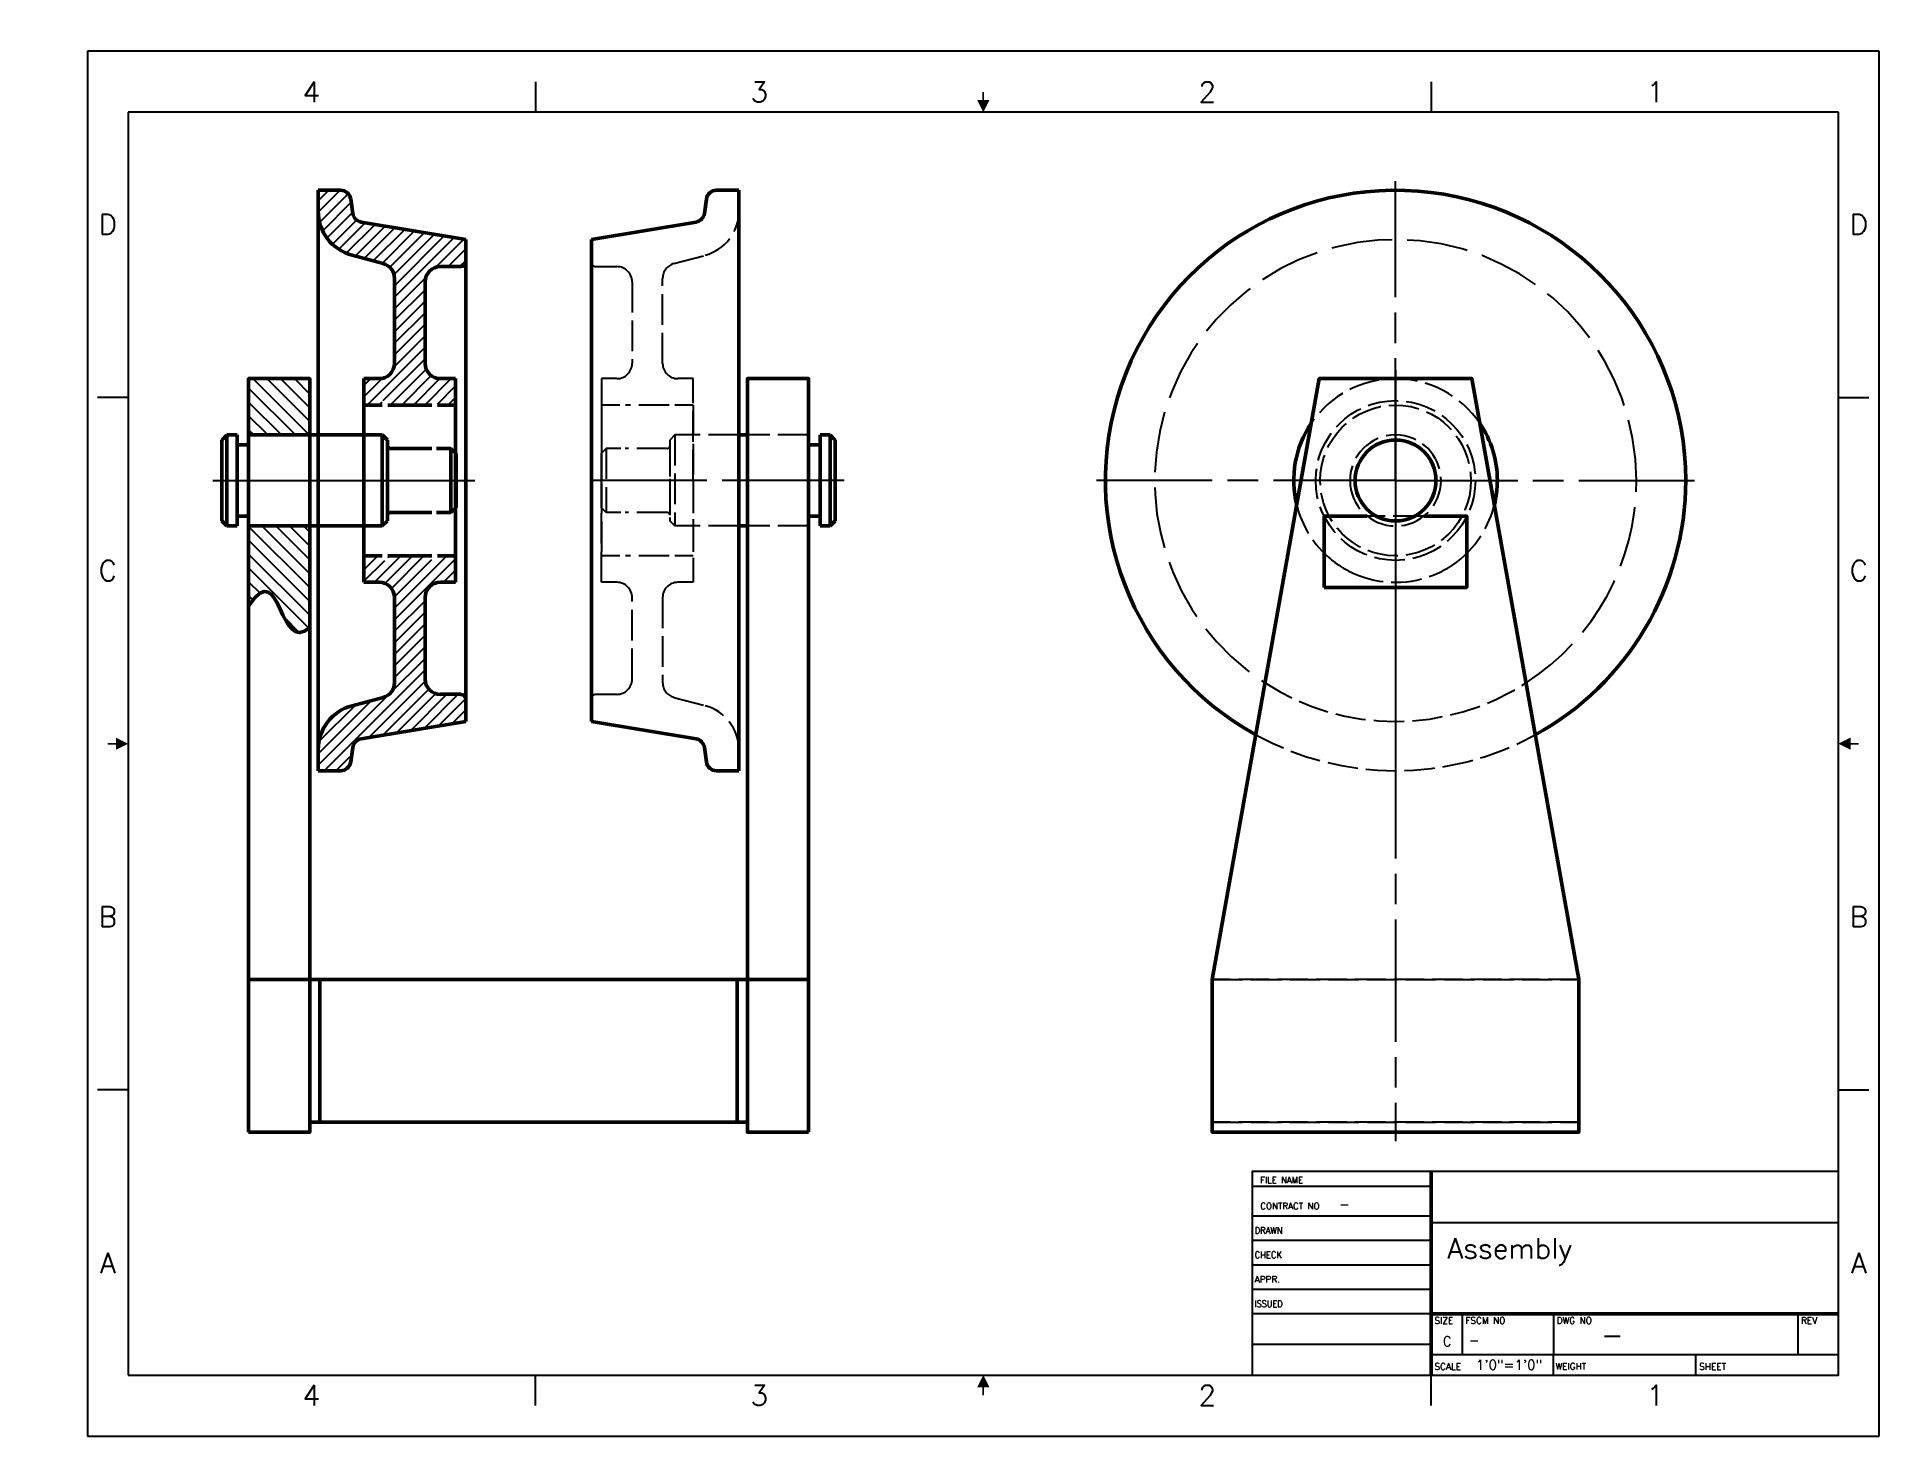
# Paper-space layout 'Layout1' of a CAD drawing. Header units: inches. Extents: x -5.6 to 17.1, y -4.3 to 12.9.
# The model-space entities are those that its viewports show. They can reach past a viewport. Long polylines and large blocks are cut down to what shows.
import ezdxf
from ezdxf.enums import TextEntityAlignment as Align

# ---------------------------------------------------------------- set-up
doc = ezdxf.new("R2010")
doc.units = ezdxf.units.IN
doc.header["$LTSCALE"] = 0.125
doc.header["$MEASUREMENT"] = 0
for name, pattern in [('AM_ISO02W050', [7.5, 6, -1.5]), ('AM_ISO02W050x2', [3.75, 3, -0.75]), ('AM_ISO08W050', [18, 12, -1.5, 3, -1.5])]:
    doc.linetypes.add(name, pattern=pattern)
for name, color, linetype, lineweight in [('AM_0', 7, 'Continuous', 50), ('AM_3', 212, 'AM_ISO02W050', 25), ('AM_5', 92, 'Continuous', 25), ('AM_7', 142, 'AM_ISO08W050', 25), ('AM_8', 12, 'Continuous', 25), ('AM_9', 253, 'Continuous', 0), ('AM_BOR', 7, 'Continuous', 50), ('AM_VIEWS', 1, 'Continuous', 25)]:
    doc.layers.add(name, color=color, linetype=linetype, lineweight=lineweight)
doc.layers.get('AM_VIEWS').off()
doc.styles.add('ACANSTS', font='romans.shx', dxfattribs={"height": 1})
pattern_1 = [(45, (-33.181, 22.33632), (-0.07071068, 0.07071068), [])]
pattern_2 = [(135, (-2.015, 7.875), (-0.0848528, -0.0848528), [])]

# ---------------------------------------------------------------- blocks, each defined once
blk = doc.blocks.new('ANSI_C')
for p, q in [((546.1, 412.75), (12.7, 412.75)), ((12.7, 412.75), (12.7, 19.05)), ((546.1, 19.05), (546.1, 412.75)), ((12.7, 19.05), (546.1, 19.05))]:
    blk.add_line(p, q)
at = {"layer": 'AM_BOR', "color": 12, "lineweight": 25}
for p, q in [((558.8, 431.8), (0, 431.8)), ((0, 431.8), (0, 0)), ((558.8, 0), (558.8, 431.8)), ((139.7, 422.275), (139.7, 412.75)), ((419.1, 422.275), (419.1, 412.75)), ((12.7, 323.85), (3.175, 323.85)), ((546.1, 323.85), (555.625, 323.85)), ((12.7, 107.95), (3.175, 107.95)), ((546.1, 107.95), (555.625, 107.95)), ((139.7, 9.525), (139.7, 19.05)), ((419.1, 9.525), (419.1, 19.05)), ((0, 0), (558.8, 0))]:
    blk.add_line(p, q, dxfattribs=at)
at = {"layer": 'AM_BOR', "color": 140, "lineweight": 35, "const_width": 0.508}
for points in [[(279.4, 419.1), (279.4, 416.56)], [(6.35, 215.9), (8.89, 215.9)], [(552.45, 215.9), (549.91, 215.9)], [(279.4, 12.7), (279.4, 15.24)]]:
    blk.add_lwpolyline(points, dxfattribs=at)
at = {"layer": 'AM_BOR', "color": 140, "lineweight": 35}
for points in [[(281.305, 416.56), (277.495, 416.56), (279.4, 412.75)], [(8.89, 217.805), (8.89, 213.995), (12.7, 215.9)], [(549.91, 213.995), (549.91, 217.805), (546.1, 215.9)], [(277.495, 15.24), (281.305, 15.24), (279.4, 19.05)]]:
    blk.add_solid(points, dxfattribs=at)
at = {"layer": 'AM_BOR', "color": 12, "lineweight": 25, "style": 'ACANSTS'}
for s, p in [('4', (69.85, 419.1)), ('3', (209.55, 419.1)), ('2', (349.25, 419.1)), ('1', (488.95, 419.1)), ('D', (6.35, 377.825)), ('D', (552.45, 377.825)), ('C', (6.35, 269.875)), ('C', (552.45, 269.875)), ('B', (6.35, 161.925)), ('B', (552.45, 161.925)), ('A', (552.45, 53.975)), ('4', (69.85, 12.7)), ('3', (209.55, 12.7)), ('2', (349.25, 12.7)), ('1', (488.95, 12.7))]:
    blk.add_text(s, height=6.35, dxfattribs=at).set_placement(p, align=Align.MIDDLE_CENTER)
at = {"layer": 'AM_BOR', "color": 12, "lineweight": 25, "style": 'ACANSTS', "text_generation_flag": 2}
blk.add_text('A', height=6.35, dxfattribs=at).set_placement((6.35, 53.975), align=Align.MIDDLE_CENTER)
blk = doc.blocks.new('ANSI_TITUS')
blk.add_lwpolyline([(0, 63.5), (-182.88, 63.5), (-182.88, 0), (0, 0)], close=True)
at = {"layer": 'AM_BOR'}
for p, q in [((-127, 0), (-127, 63.5)), ((0, 19.05), (-127, 19.05))]:
    blk.add_line(p, q, dxfattribs=at)
at = {"layer": 'AM_BOR', "color": 12, "lineweight": 25}
for p, q in [((-182.88, 58.93), (-127, 58.93)), ((-127, 49.53), (-182.88, 49.53)), ((0, 47.5), (-127, 47.5)), ((-127, 41.91), (-182.88, 41.91)), ((-127, 34.29), (-182.88, 34.29)), ((-127, 26.67), (-182.88, 26.67)), ((-127, 19.05), (-182.88, 19.05)), ((-117.35, 19.05), (-117.35, 6.35)), ((-88.9, 19.05), (-88.9, 6.35)), ((-12.7, 19.05), (-12.7, 6.35)), ((-127, 9.53), (-182.88, 9.53)), ((0, 6.35), (-127, 6.35)), ((-88.9, 0), (-88.9, 6.35)), ((-44.45, 0), (-44.45, 6.35))]:
    blk.add_line(p, q, dxfattribs=at)
at = {"layer": 'AM_BOR', "color": 12, "lineweight": 25, "style": 'ACANSTS'}
for s, width, p in [('FILE NAME', 0.951562, (-180.32, 59.82)), ('CONTRACT NO', 0.979028, (-180.32, 51.69)), ('DRAWN', 0.942857, (-182.08, 44.07))]:
    blk.add_text(s, height=2.032, dxfattribs=dict(at, width=width)).set_placement(p)
for s, width, p in [('CHECK', 0.942857, (-182.08, 37.47)), ('ISSUED', 0.90932, (-182.08, 22.23))]:
    blk.add_text(s, height=2.032, dxfattribs=dict(at, width=width)).set_placement(p, align=Align.MIDDLE_LEFT)
for s, p in [('APPR.', (-182.08, 29.85)), ('SCALE', (-125.98, 2.67)), ('SHEET', (-43.43, 2.67))]:
    blk.add_text(s, height=2.032, dxfattribs=at).set_placement(p, align=Align.MIDDLE_LEFT)
for s, p in [('SIZE', (-125.98, 16)), ('FSCM NO', (-116.33, 16)), ('DWG NO', (-87.88, 16)), ('REV', (-11.68, 16)), ('WEIGHT', (-88.25, 1.71))]:
    blk.add_text(s, height=2.032, dxfattribs=at).set_placement(p)
for tag, p in [('GEN-TITLE-DWG{10.58}', (-161.27, 59.78)), ('GEN-TITLE-CTRN{9.04}', (-155.75, 51.74)), ('GEN-TITLE-DAT{6.03}', (-170.58, 44.08)), ('GEN-TITLE-NAME{6.72}', (-148.84, 44.07)), ('GEN-TITLE-CHKD{6.16}', (-170.75, 36.42)), ('GEN-TITLE-CHKM{6.72}', (-148.84, 36.45)), ('GEN-TITLE-APPD{6.08}', (-170.75, 28.77)), ('GEN-TITLE-APPM{6.72}', (-148.84, 28.83)), ('GEN-TITLE-ISSD{6.03}', (-170.58, 21.28)), ('GEN-TITLE-ISSM{6.72}', (-148.84, 21.21)), ('GEN-TITLE-FSCM{8.01}', (-115.32, 9.4)), ('GEN-TITLE-SCA{7.49}', (-113.04, 1.66)), ('GEN-TITLE-WT{7.43}', (-69.95, 1.65)), ('GEN-TITLE-SHEET{10.30}', (-26.47, 1.56))]:
    blk.add_attdef(tag, p, '', height=3.05, dxfattribs=at)
at = {"layer": 'AM_BOR', "color": 140, "lineweight": 35, "style": 'ACANSTS'}
for tag, p in [('GEN-TITLE-DACT{25.89}', (-122.54, 49.66)), ('GEN-TITLE-DES2{26.26}', (-121.95, 26.26))]:
    blk.add_attdef(tag, p, '', height=4.57, dxfattribs=at)
at = {"layer": 'AM_BOR', "style": 'ACANSTS'}
for tag, p in [('GEN-TITLE-DES1{18.22}', (-121.95, 36.3)), ('GEN-TITLE-NR{8.40}', (-74.06, 9.4))]:
    blk.add_attdef(tag, p, '', height=6.35, dxfattribs=at)
at = {"layer": 'AM_BOR', "color": 12, "lineweight": 25, "style": 'ACANSTS'}
for tag, p in [('GEN-TITLE-SIZ{2.46}', (-122.03, 9.01)), ('GEN-TITLE-REV{3.27}', (-6.22, 8.88))]:
    blk.add_attdef(tag, text='', height=3.05, dxfattribs=at).set_placement(p, align=Align.CENTER)

msp = doc.modelspace()

# ---------------------------------------------------------------- hatches: boundary and pattern name
at = {"layer": 'AM_8'}
h = msp.add_hatch(dxfattribs=at)
h.set_pattern_fill('_U', color=256, scale=0.1, angle=45, style=0, pattern_type=0)
h.set_pattern_definition(pattern_1)
edge = h.paths.add_edge_path()
edge.add_line((4.2422, 11.9132), (4.4922, 11.9132))
edge.add_arc((4.4922, 11.9757), 0.0625, 270, 360)
edge.add_line((4.5547, 11.9757), (4.5547, 12.2456))
edge.add_line((4.5547, 12.2456), (3.2696, 12.4606))
edge.add_arc((3.2902, 12.5839), 0.125, 188, 260.5, ccw=False)
edge.add_line((3.1665, 12.5665), (3.1416, 12.7431))
edge.add_arc((3.0179, 12.7257), 0.125, 8, 90)
edge.add_line((3.0179, 12.8507), (2.7422, 12.8507))
edge.add_line((2.7422, 12.8507), (2.7422, 12.5957))
edge.add_arc((3.3042, 12.5957), 0.562, 180, 255)
edge.add_line((3.1588, 12.0528), (3.5407, 11.9505))
edge.add_arc((3.4922, 11.7694), 0.1875, 0, 75, ccw=False)
edge.add_line((3.6797, 11.7694), (3.6797, 10.7257))
edge.add_arc((3.4922, 10.7257), 0.1875, -90, 0, ccw=False)
edge.add_line((3.4922, 10.5382), (3.3047, 10.5382))
edge.add_line((3.3047, 10.5382), (3.3047, 10.2134))
edge.add_line((3.3047, 10.2134), (3.5286, 10.2134))
edge.add_line((3.5286, 10.2134), (3.5286, 10.2686))
edge.add_line((3.5286, 10.2686), (3.5975, 10.2686))
edge.add_line((3.5975, 10.2686), (3.5975, 10.2134))
edge.add_line((3.5975, 10.2134), (3.631, 10.2134))
edge.add_line((3.631, 10.2134), (4.1369, 10.2134))
edge.add_line((4.1369, 10.2134), (4.1369, 10.2686))
edge.add_line((4.1369, 10.2686), (4.2058, 10.2686))
edge.add_line((4.2058, 10.2686), (4.2058, 10.2134))
edge.add_line((4.2058, 10.2134), (4.4297, 10.2134))
edge.add_line((4.4297, 10.2134), (4.4297, 10.5382))
edge.add_line((4.4297, 10.5382), (4.2422, 10.5382))
edge.add_arc((4.2422, 10.7257), 0.1875, 180, 270, ccw=False)
edge.add_line((4.0547, 10.7257), (4.0547, 11.7257))
edge.add_arc((4.2422, 11.7257), 0.1875, 90, 180, ccw=False)
h = msp.add_hatch(dxfattribs=at)
h.set_pattern_fill('_U', color=256, scale=0.12, angle=135, style=0, pattern_type=0)
h.set_pattern_definition(pattern_2)
h.paths.add_polyline_path([(1.8881, 10.5382), (1.8881, 9.8468), (2.6381, 9.8468), (2.6381, 10.5382)])
h = msp.add_hatch(dxfattribs=at)
h.set_pattern_fill('_U', color=256, scale=0.12, angle=135, style=0, pattern_type=0)
h.set_pattern_definition(pattern_2)
h.paths.add_polyline_path([(1.8881, 8.7297), (1.8881, 7.7465), (1.9618, 7.8454), (2.0253, 7.9034), (2.08, 7.9261), (2.1276, 7.9191), (2.1695, 7.8881), (2.2071, 7.8388), (2.242, 7.7767), (2.2758, 7.7076), (2.3097, 7.6368), (2.3448, 7.5691), (2.3823, 7.5091), (2.4229, 7.4614), (2.4679, 7.4306), (2.5181, 7.4213), (2.5745, 7.438), (2.6381, 7.4853), (2.6381, 8.7297)])
h = msp.add_hatch(dxfattribs=at)
h.set_pattern_fill('_U', color=256, scale=0.1, angle=45, style=0, pattern_type=0)
h.set_pattern_definition(pattern_1)
edge = h.paths.add_edge_path()
edge.add_arc((4.2422, 7.8508), 0.1875, 90, 180, ccw=False)
edge.add_line((4.2422, 8.0382), (4.4297, 8.0382))
edge.add_line((4.4297, 8.0382), (4.4297, 8.3631))
edge.add_line((4.4297, 8.3631), (4.2058, 8.3631))
edge.add_line((4.2058, 8.3631), (4.2058, 8.3079))
edge.add_line((4.2058, 8.3079), (4.1369, 8.3079))
edge.add_line((4.1369, 8.3079), (4.1369, 8.3631))
edge.add_line((4.1369, 8.3631), (3.5975, 8.3631))
edge.add_line((3.5975, 8.3631), (3.5975, 8.3079))
edge.add_line((3.5975, 8.3079), (3.5286, 8.3079))
edge.add_line((3.5286, 8.3079), (3.5286, 8.3631))
edge.add_line((3.5286, 8.3631), (3.3047, 8.3631))
edge.add_line((3.3047, 8.3631), (3.3047, 8.0382))
edge.add_line((3.3047, 8.0382), (3.4922, 8.0382))
edge.add_arc((3.4922, 7.8508), 0.1875, 0, 90, ccw=False)
edge.add_line((3.6797, 7.8508), (3.6797, 6.8071))
edge.add_arc((3.4922, 6.8071), 0.1875, -75, 0, ccw=False)
edge.add_line((3.5407, 6.626), (3.1588, 6.5237))
edge.add_arc((3.3042, 5.9808), 0.562, 105, 180)
edge.add_line((2.7422, 5.9808), (2.7422, 5.7257))
edge.add_line((2.7422, 5.7257), (3.0179, 5.7257))
edge.add_arc((3.0179, 5.8508), 0.125, 270, 352)
edge.add_line((3.1416, 5.8334), (3.1665, 6.01))
edge.add_arc((3.2902, 5.9926), 0.125, 99.5, 172, ccw=False)
edge.add_line((3.2696, 6.1159), (4.5547, 6.3309))
edge.add_line((4.5547, 6.3309), (4.5547, 6.6007))
edge.add_arc((4.4922, 6.6007), 0.0625, 0, 90)
edge.add_line((4.4922, 6.6633), (4.2422, 6.6633))
edge.add_arc((4.2422, 6.8507), 0.1875, 180, 270, ccw=False)
edge.add_line((4.0547, 6.8507), (4.0547, 7.8508))

# ---------------------------------------------------------------- linework, layer by layer
at = {"layer": 'AM_0'}
for p, q in [((2.7422, 12.5957), (2.7422, 12.8507)), ((2.7422, 12.8507), (3.0179, 12.8507)), ((3.1416, 12.7431), (3.1665, 12.5665)), ((7.5096, 12.7431), (7.4848, 12.5665)), ((7.909, 12.8507), (7.6334, 12.8507)), ((7.909, 12.5957), (7.909, 12.8507)), ((2.7422, 12.5957), (2.7422, 9.2882)), ((3.2696, 12.4606), (4.5547, 12.2456)), ((7.3816, 12.4606), (6.0965, 12.2456)), ((7.909, 12.5957), (7.909, 9.2882)), ((4.5547, 12.2456), (4.5547, 11.9757)), ((6.0965, 12.2456), (6.0965, 11.9757)), ((3.5407, 11.9505), (3.1588, 12.0528)), ((3.6797, 10.7257), (3.6797, 11.7694)), ((4.4922, 11.9132), (4.2422, 11.9132)), ((4.5547, 11.9757), (4.5547, 9.2882)), ((6.0965, 11.9757), (6.0965, 9.2882)), ((4.0547, 11.7257), (4.0547, 10.7257)), ((3.3047, 9.2882), (3.3047, 10.5382)), ((3.3047, 10.5382), (3.4922, 10.5382)), ((4.2422, 10.5382), (4.4297, 10.5382)), ((4.4297, 10.5382), (4.4297, 9.2882)), ((3.3047, 10.2134), (3.5286, 10.2134)), ((3.5975, 10.2134), (4.1369, 10.2134)), ((4.2058, 10.2134), (4.4297, 10.2134)), ((1.6221, 9.847), (1.5596, 9.7845)), ((1.5596, 9.7845), (1.5596, 8.792)), ((1.6221, 9.847), (1.7471, 9.847)), ((1.6221, 9.847), (1.6221, 8.7295)), ((1.7471, 9.847), (1.7471, 8.7295)), ((1.8881, 9.847), (1.8881, 8.7295)), ((1.8881, 9.847), (3.5291, 9.847)), ((3.5291, 9.847), (3.5291, 8.7295)), ((3.5291, 9.847), (3.5916, 9.7845)), ((3.5916, 9.7845), (3.5916, 8.792)), ((8.0131, 9.847), (7.909, 9.847)), ((8.7631, 9.847), (8.7631, 8.8507)), ((8.9041, 9.847), (8.9041, 8.7295)), ((9.0291, 9.847), (8.9041, 9.847)), ((9.0291, 9.847), (9.0916, 9.7845)), ((9.0291, 9.847), (9.0291, 8.7295)), ((9.0916, 9.7845), (9.0916, 8.792)), ((1.7471, 9.7258), (1.8881, 9.7258)), ((3.5916, 9.7132), (3.5916, 8.8633)), ((3.6229, 9.682), (4.1389, 9.682)), ((4.194, 9.682), (4.3721, 9.682)), ((4.3721, 9.682), (4.3721, 8.8945)), ((4.3721, 9.682), (4.4346, 9.6195)), ((4.4346, 9.6195), (4.4346, 8.957)), ((8.9041, 9.7258), (8.7631, 9.7258)), ((2.7422, 5.9808), (2.7422, 9.2882)), ((3.3047, 9.2882), (3.3047, 8.0382)), ((4.4297, 8.0382), (4.4297, 9.2882)), ((4.5547, 6.6007), (4.5547, 9.2882)), ((6.0965, 6.6007), (6.0965, 9.2882)), ((7.909, 5.9808), (7.909, 9.2882)), ((1.7471, 8.8507), (1.8881, 8.8507)), ((3.6229, 8.8945), (4.1389, 8.8945)), ((4.194, 8.8945), (4.3721, 8.8945)), ((4.3721, 8.8945), (4.4346, 8.957)), ((8.9041, 8.8507), (8.7631, 8.8507)), ((1.6221, 8.7295), (1.5596, 8.792)), ((1.6221, 8.7295), (1.7471, 8.7295)), ((1.8881, 8.7295), (3.5291, 8.7295)), ((3.5291, 8.7295), (3.5916, 8.792)), ((8.0131, 8.7295), (7.909, 8.7295)), ((9.0291, 8.7295), (8.9041, 8.7295)), ((9.0291, 8.7295), (9.0916, 8.792)), ((3.3047, 8.3631), (3.5286, 8.3631)), ((3.5975, 8.3631), (4.1369, 8.3631)), ((4.2058, 8.3631), (4.4297, 8.3631)), ((3.3047, 8.0382), (3.4922, 8.0382)), ((4.2422, 8.0382), (4.4297, 8.0382)), ((3.6797, 7.8507), (3.6797, 6.8071)), ((4.0547, 6.8507), (4.0547, 7.8507)), ((3.5407, 6.626), (3.1588, 6.5237)), ((4.4922, 6.6633), (4.2422, 6.6633)), ((4.5547, 6.3309), (4.5547, 6.6007)), ((6.0965, 6.3309), (6.0965, 6.6007)), ((3.2696, 6.1159), (4.5547, 6.3309)), ((7.3816, 6.1159), (6.0965, 6.3309)), ((2.7422, 5.9808), (2.7422, 5.7257)), ((3.1416, 5.8334), (3.1665, 6.01)), ((7.5096, 5.8334), (7.4848, 6.01)), ((7.909, 5.9808), (7.909, 5.7257)), ((2.7422, 5.7257), (3.0179, 5.7257)), ((7.909, 5.7257), (7.6334, 5.7257)), ((1.8881, 3.1633), (2.6381, 3.1633)), ((8.7631, 3.1633), (8.0131, 3.1633)), ((13.7206, 1.4132), (13.7206, 3.1633)), ((13.7206, 3.1633), (13.7206, 1.4132)), ((18.2206, 3.1633), (18.2206, 1.4132)), ((18.2206, 1.4132), (18.2206, 3.1633))]:
    msp.add_line(p, q, dxfattribs=at)
for points in [[(1.8881, 1.2882), (2.6381, 1.2882), (2.6381, 10.5382), (1.8881, 10.5382)], [(8.7631, 1.2882), (8.0131, 1.2882), (8.0131, 10.5382), (8.7631, 10.5382)], [(13.7206, 3.1633), (13.7206, 1.2882), (18.2206, 1.2882), (18.2206, 3.1633), (16.9081, 10.5382), (15.0331, 10.5382)], [(2.7631, 1.4132), (2.6381, 1.4132), (2.6381, 3.1633), (2.7631, 3.1633)], [(2.7631, 1.4132), (7.8881, 1.4132), (7.8881, 3.1633), (2.7631, 3.1633)], [(7.8881, 1.4132), (8.0131, 1.4132), (8.0131, 3.1633), (7.8881, 3.1633)]]:
    msp.add_lwpolyline(points, close=True, dxfattribs=at)
for points in [[(15.0956, 7.9757), (16.8456, 7.9757), (16.8456, 8.8507), (16.3182, 8.8507)], [(15.6231, 8.8507), (15.0956, 8.8507), (15.0956, 7.9757)], [(1.8881, 7.7465), (1.9618, 7.8454), (2.0253, 7.9034), (2.08, 7.9261), (2.1276, 7.9191), (2.1695, 7.8881), (2.2071, 7.8388), (2.242, 7.7767), (2.2758, 7.7076), (2.3097, 7.6368), (2.3448, 7.5691), (2.3823, 7.5091), (2.4229, 7.4614), (2.4679, 7.4306), (2.5181, 7.4213), (2.5745, 7.438), (2.6381, 7.4853)]]:
    msp.add_lwpolyline(points, dxfattribs=at)
at = {"layer": 'AM_0', "extrusion": (0, 0, -1)}
msp.add_circle((-15.9706, 9.2882), 0.4963, dxfattribs=at)
at = {"layer": 'AM_0'}
for centre, radius, start, end in [((3.0179, 12.7257), 0.125, 8, 90), ((7.6334, 12.7257), 0.125, 90, 172), ((15.9706, 9.2882), 3.5625, 0, 241.21183), ((3.3042, 12.5957), 0.562, 180, 255), ((3.2902, 12.5839), 0.125, 188, 260.5), ((7.361, 12.5839), 0.125, 279.5, 352), ((3.4922, 11.7694), 0.1875, 0, 75), ((4.2422, 11.7257), 0.1875, 90, 180), ((4.4922, 11.9757), 0.0625, 270, 0), ((3.4922, 10.7257), 0.1875, 270, 0), ((4.2422, 10.7257), 0.1875, 180, 270), ((15.9706, 9.2882), 1.25, 145.91817, 193.89971), ((15.9706, 9.2882), 1.25, 0, 34.08183), ((3.6229, 9.7132), 0.0312, 180, 270), ((15.9706, 9.2882), 1.25, 346.10029, 0), ((15.9706, 9.2882), 3.5625, 298.78817, 0), ((3.6229, 8.8633), 0.0312, 90, 180), ((3.4922, 7.8507), 0.1875, 0, 90), ((4.2422, 7.8507), 0.1875, 90, 180), ((3.4922, 6.8071), 0.1875, 285, 0), ((4.2422, 6.8507), 0.1875, 180, 270), ((4.4922, 6.6007), 0.0625, 0, 90), ((3.3042, 5.9808), 0.562, 105, 180), ((3.2902, 5.9926), 0.125, 99.5, 172), ((7.361, 5.9926), 0.125, 8, 80.5), ((3.0179, 5.8508), 0.125, 270, 352), ((7.6334, 5.8508), 0.125, 188, 270)]:
    msp.add_arc(centre, radius, start, end, dxfattribs=at)
at = {"layer": 'AM_3', "linetype": 'AM_ISO02W050x2'}
for p, q in [((7.1105, 11.9505), (7.4925, 12.0528)), ((6.159, 11.9132), (6.409, 11.9132)), ((6.9715, 10.7257), (6.9715, 11.7694)), ((6.5965, 11.7257), (6.5965, 10.7257)), ((6.409, 10.5382), (6.2215, 10.5382)), ((6.2215, 10.5382), (6.2215, 9.2882)), ((7.3465, 10.5382), (7.159, 10.5382)), ((7.3465, 9.2882), (7.3465, 10.5382)), ((6.2215, 10.2134), (6.2215, 8.3631)), ((6.4455, 10.2134), (6.2215, 10.2134)), ((7.0537, 10.2134), (6.5143, 10.2134)), ((7.3465, 10.2134), (7.1226, 10.2134)), ((7.3465, 10.2134), (7.3465, 8.3631)), ((7.1221, 9.847), (7.0596, 9.7845)), ((7.0596, 9.7845), (7.0596, 8.792)), ((7.1221, 9.847), (7.1221, 8.7295)), ((7.909, 9.847), (7.1221, 9.847)), ((8.7631, 9.847), (8.0131, 9.847)), ((6.2791, 9.682), (6.2166, 9.6195)), ((6.2166, 9.6195), (6.2166, 8.957)), ((6.2791, 9.682), (6.2791, 8.8945)), ((6.4573, 9.682), (6.2791, 9.682)), ((7.0284, 9.682), (6.5124, 9.682)), ((7.0596, 9.7132), (7.0596, 8.8633)), ((6.2215, 8.0382), (6.2215, 9.2882)), ((7.3465, 9.2882), (7.3465, 8.0382)), ((6.2791, 8.8945), (6.2166, 8.957)), ((6.4573, 8.8945), (6.2791, 8.8945)), ((7.0284, 8.8945), (6.5124, 8.8945)), ((8.7631, 8.8507), (8.7631, 8.7295)), ((16.3182, 8.8507), (15.6231, 8.8507)), ((7.1221, 8.7295), (7.0596, 8.792)), ((7.909, 8.7295), (7.1221, 8.7295)), ((8.7631, 8.7295), (8.0131, 8.7295)), ((6.4455, 8.3631), (6.2215, 8.3631)), ((7.0537, 8.3631), (6.5143, 8.3631)), ((7.3465, 8.3631), (7.1226, 8.3631)), ((6.409, 8.0382), (6.2215, 8.0382)), ((7.3465, 8.0382), (7.159, 8.0382)), ((6.5965, 6.8507), (6.5965, 7.8507)), ((6.9715, 7.8507), (6.9715, 6.8071)), ((6.159, 6.6633), (6.409, 6.6633)), ((7.1105, 6.626), (7.4925, 6.5237)), ((13.7206, 3.1633), (18.2206, 3.1633)), ((18.2206, 3.1633), (13.7206, 3.1633)), ((18.2206, 1.4132), (13.7206, 1.4132)), ((13.7206, 1.4132), (18.2206, 1.4132))]:
    msp.add_line(p, q, dxfattribs=at)
for radius in [0.9803, 0.9252]:
    msp.add_circle((15.9706, 9.2882), radius, dxfattribs=at)
at = {"layer": 'AM_3', "linetype": 'AM_ISO02W050x2', "extrusion": (0, 0, -1)}
msp.add_circle((-15.9706, 9.2882), 0.5587, dxfattribs=at)
at = {"layer": 'AM_3', "linetype": 'AM_ISO02W050x2'}
for centre, radius, start, end in [((7.347, 12.5957), 0.562, 285, 0), ((6.159, 11.9757), 0.0625, 180, 270), ((6.409, 11.7257), 0.1875, 0, 90), ((7.159, 11.7694), 0.1875, 105, 180), ((6.409, 10.7257), 0.1875, 270, 0), ((7.159, 10.7257), 0.1875, 180, 270), ((15.9706, 9.2882), 1.25, 34.08183, 145.91817), ((7.0284, 9.7132), 0.0312, 270, 0), ((7.0284, 8.8633), 0.0312, 0, 90), ((15.9706, 9.2882), 1.25, 193.89971, 230.20922), ((15.9706, 9.2882), 1.25, 309.79078, 346.10029), ((15.9706, 9.2882), 1.25, 230.20922, 237.1765), ((15.9706, 9.2882), 1.25, 237.1765, 238.83848), ((15.9706, 9.2882), 1.25, 238.83848, 245.80576), ((15.9706, 9.2882), 1.25, 245.80576, 294.19424), ((15.9706, 9.2882), 1.25, 294.19424, 301.16152), ((15.9706, 9.2882), 1.25, 301.16152, 302.8235), ((15.9706, 9.2882), 1.25, 302.8235, 309.79078), ((6.409, 7.8507), 0.1875, 0, 90), ((7.159, 7.8507), 0.1875, 90, 180), ((6.409, 6.8507), 0.1875, 270, 0), ((7.159, 6.8071), 0.1875, 180, 255), ((15.9706, 9.2882), 2.9573, 237.19286, 302.80714), ((6.159, 6.6007), 0.0625, 90, 180), ((7.347, 5.9808), 0.562, 0, 75), ((15.9706, 9.2882), 3.5625, 241.21183, 298.78817)]:
    msp.add_arc(centre, radius, start, end, dxfattribs=at)
at = {"layer": 'AM_3'}
for start, end in [(0, 237.19286), (302.80714, 0)]:
    msp.add_arc((15.9706, 9.2882), 2.9573, start, end, dxfattribs=at)
at = {"layer": 'AM_7'}
for p, q in [((15.9706, 9.2882), (15.9706, 12.9608)), ((15.9706, 10.6483), (15.9706, 1.1783)), ((15.9706, 9.2882), (15.9706, 10.3234)), ((15.9706, 9.2882), (15.9706, 10.3234)), ((1.4496, 9.2882), (4.5446, 9.2882)), ((2.6322, 9.2882), (4.6647, 9.2882)), ((9.2016, 9.2882), (6.1066, 9.2882)), ((7.4565, 9.2882), (6.1115, 9.2882)), ((15.9706, 9.2882), (12.2981, 9.2882)), ((15.9706, 9.2882), (14.9354, 9.2882)), ((15.9706, 9.2882), (14.9354, 9.2882)), ((15.9706, 9.2882), (15.9706, 5.6158)), ((15.9706, 9.2882), (19.6431, 9.2882)), ((15.9706, 9.2882), (17.0058, 9.2882)), ((15.9706, 9.2882), (17.0058, 9.2882)), ((15.9706, 9.2882), (15.9706, 8.2531)), ((15.9706, 9.2882), (15.9706, 8.2531))]:
    msp.add_line(p, q, dxfattribs=at)
at = {"layer": 'AM_9'}
for q in [(15.9706, 9.957), (15.3019, 9.2882), (16.6394, 9.2882), (15.9706, 8.6195)]:
    msp.add_line((15.9706, 9.2882), q, dxfattribs=at)

psp = doc.layouts.get("Layout1")

# ---------------------------------------------------------------- block references
at = {"layer": 'AM_5', "lineweight": 0, "xscale": 0.03937007874016, "yscale": 0.03937007874016, "zscale": 0.03937007874016}
psp.add_blockref('ANSI_C', (-4.93, -4.252), dxfattribs=at)
psp.add_blockref('ANSI_TITUS', (16.57, -3.502), dxfattribs=at).add_auto_attribs({'GEN-TITLE-CTRN{9.04}': '-', 'GEN-TITLE-SIZ{2.46}': 'C', 'GEN-TITLE-FSCM{8.01}': '-', 'GEN-TITLE-NR{8.40}': '-', 'GEN-TITLE-DES1{18.22}': 'Assembly', 'GEN-TITLE-SCA{7.49}': '1\'0"=1\'0"'})

# ---------------------------------------------------------------- viewports
at = {"layer": 'AM_VIEWS', "view_target_point": (10.4268, 7.0324)}
psp.add_viewport(center=(5.588, 5.223), size=(22.277, 15.40333), view_center_point=(0, 0), view_height=15.403329, dxfattribs=at)

doc.saveas('drawing.dxf')
